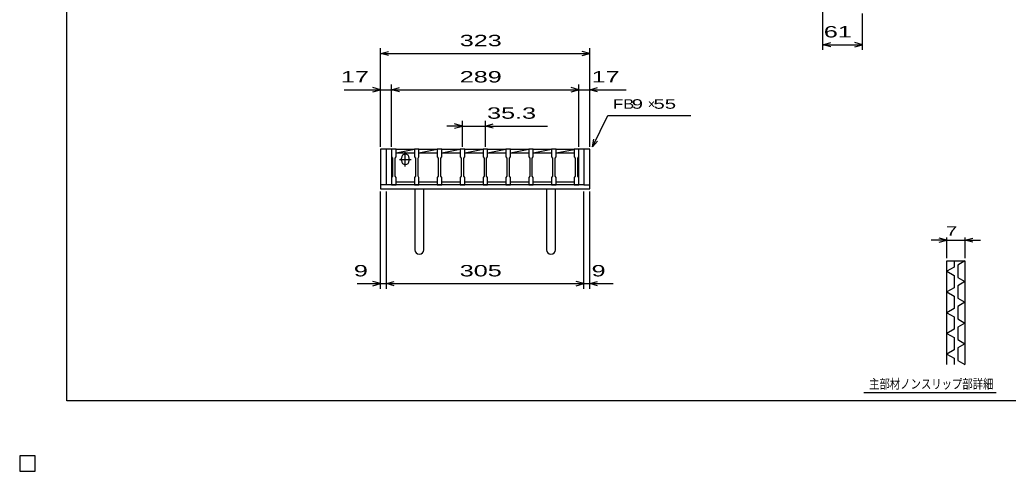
# Model space of a CAD drawing. Units: millimetres, scale not verified. Extents: x -1456 to 1385, y -1026 to 843.
# Drawn here: x -1456 to 70, y -1026 to -329 of the extents above; entities that cross this region are included whole.
import ezdxf
from ezdxf.enums import TextEntityAlignment as Align

# ---------------------------------------------------------------- set-up
doc = ezdxf.new("R2010")
doc.units = ezdxf.units.MM
doc.header["$LTSCALE"] = 8
for name, color, linetype, lineweight in [('0_2', 150, 'Continuous', 25), ('16', 3, 'Continuous', 25), ('19', 6, 'Continuous', 25), ('22', 4, 'Continuous', 25), ('24', 2, 'Continuous', 25), ('32', 4, 'Continuous', 25)]:
    doc.layers.add(name, color=color, linetype=linetype, lineweight=lineweight)
doc.styles.add('ベクトル', font='')
doc.styles.get('ベクトル').set_extended_font_data('ベクトル')

msp = doc.modelspace()

# ---------------------------------------------------------------- linework, layer by layer
at = {"layer": '0_2'}
for p, q in [((-1383.2, -917.2), (-1383.2, 842.8)), ((1384.8, -917.2), (-1383.2, -917.2)), ((-1432, -1002), (-1456, -1002)), ((-1456, -1002), (-1456, -1026)), ((-1432, -1002), (-1456, -1002)), ((-1456, -1002), (-1456, -1026)), ((-1432, -1002), (-1456, -1002)), ((-1456, -1002), (-1456, -1026)), ((-1432, -1002), (-1456, -1002)), ((-1456, -1002), (-1456, -1026)), ((-1432, -1002), (-1456, -1002)), ((-1456, -1002), (-1456, -1026)), ((-1432, -1026), (-1432, -1002)), ((-1432, -1026), (-1432, -1002)), ((-1432, -1026), (-1432, -1002)), ((-1432, -1026), (-1432, -1002)), ((-1432, -1026), (-1432, -1002)), ((-1456, -1026), (-1432, -1026)), ((-1456, -1026), (-1432, -1026)), ((-1456, -1026), (-1432, -1026)), ((-1456, -1026), (-1432, -1026)), ((-1456, -1026), (-1432, -1026))]:
    msp.add_line(p, q, dxfattribs=at)
at = {"layer": '16'}
for p, q in [((-882, -529), (-882, -528.3)), ((-882, -528.3), (-875, -528.3)), ((-882, -529), (-882, -540.5)), ((-875, -529), (-882, -529)), ((-882, -529), (-882, -579)), ((-875, -528.3), (-875, -529)), ((-875, -540.5), (-875, -529)), ((-875, -529), (-846.7, -529)), ((-875, -534.5), (-846.7, -529)), ((-860.85, -555.5), (-860.85, -533.5)), ((-846.7, -529), (-846.7, -528.3)), ((-846.7, -528.3), (-839.7, -528.3)), ((-846.7, -529), (-846.7, -540.5)), ((-839.7, -529), (-846.7, -529)), ((-839.7, -528.3), (-839.7, -529)), ((-839.7, -540.5), (-839.7, -529)), ((-839.7, -529), (-811.4, -529)), ((-839.7, -534.5), (-811.4, -529)), ((-811.4, -529), (-811.4, -528.3)), ((-811.4, -528.3), (-804.4, -528.3)), ((-811.4, -529), (-811.4, -540.5)), ((-804.4, -529), (-811.4, -529)), ((-804.4, -528.3), (-804.4, -529)), ((-804.4, -540.5), (-804.4, -529)), ((-804.4, -529), (-776.1, -529)), ((-804.4, -534.5), (-776.1, -529)), ((-776.1, -529), (-776.1, -528.3)), ((-776.1, -528.3), (-769.1, -528.3)), ((-776.1, -529), (-776.1, -540.5)), ((-769.1, -529), (-776.1, -529)), ((-769.1, -528.3), (-769.1, -529)), ((-769.1, -540.5), (-769.1, -529)), ((-769.1, -529), (-740.8, -529)), ((-769.1, -534.5), (-740.8, -529)), ((-740.8, -529), (-740.8, -528.3)), ((-740.8, -528.3), (-733.8, -528.3)), ((-740.8, -529), (-740.8, -540.5)), ((-733.8, -529), (-740.8, -529)), ((-733.8, -528.3), (-733.8, -529)), ((-733.8, -540.5), (-733.8, -529)), ((-733.8, -529), (-705.5, -529)), ((-733.8, -534.5), (-705.5, -529)), ((-705.5, -529), (-705.5, -528.3)), ((-705.5, -528.3), (-698.5, -528.3)), ((-705.5, -529), (-705.5, -540.5)), ((-698.5, -529), (-705.5, -529)), ((-698.5, -528.3), (-698.5, -529)), ((-698.5, -540.5), (-698.5, -529)), ((-698.5, -529), (-670.2, -529)), ((-698.5, -534.5), (-670.2, -529)), ((-670.2, -529), (-670.2, -528.3)), ((-670.2, -528.3), (-663.2, -528.3)), ((-670.2, -529), (-670.2, -540.5)), ((-663.2, -529), (-670.2, -529)), ((-663.2, -528.3), (-663.2, -529)), ((-663.2, -540.5), (-663.2, -529)), ((-663.2, -529), (-634.9, -529)), ((-663.2, -534.5), (-634.9, -529)), ((-634.9, -529), (-634.9, -528.3)), ((-634.9, -528.3), (-627.9, -528.3)), ((-634.9, -529), (-634.9, -540.5)), ((-627.9, -529), (-634.9, -529)), ((-627.9, -528.3), (-627.9, -529)), ((-627.9, -540.5), (-627.9, -529)), ((-627.9, -529), (-600, -529)), ((-627.9, -534.5), (-600, -529.078)), ((-600, -529), (-600, -528.3)), ((-600, -528.3), (-593, -528.3)), ((-600, -529), (-600, -540.5)), ((-593, -529), (-600, -529)), ((-593, -528.3), (-593, -529)), ((-593, -540.5), (-593, -529)), ((-593, -579), (-593, -529)), ((-882, -540.5), (-880.5, -542.5)), ((-880.5, -542.5), (-880.5, -570.5)), ((-876.5, -542.5), (-875, -540.5)), ((-876.5, -570.5), (-876.5, -542.5)), ((-875, -534.5), (-846.7, -534.5)), ((-869.85, -544.5), (-851.85, -544.5)), ((-866.85, -546.5), (-866.85, -542.5)), ((-854.85, -546.5), (-854.85, -542.5)), ((-846.7, -540.5), (-845.2, -542.5)), ((-845.2, -542.5), (-845.2, -570.5)), ((-841.2, -542.5), (-839.7, -540.5)), ((-841.2, -570.5), (-841.2, -542.5)), ((-839.7, -534.5), (-811.4, -534.5)), ((-811.4, -540.5), (-809.9, -542.5)), ((-809.9, -542.5), (-809.9, -570.5)), ((-805.9, -542.5), (-804.4, -540.5)), ((-805.9, -570.5), (-805.9, -542.5)), ((-804.4, -534.5), (-776.1, -534.5)), ((-776.1, -540.5), (-774.6, -542.5)), ((-774.6, -542.5), (-774.6, -570.5)), ((-770.6, -542.5), (-769.1, -540.5)), ((-770.6, -570.5), (-770.6, -542.5)), ((-769.1, -534.5), (-740.8, -534.5)), ((-740.8, -540.5), (-739.3, -542.5)), ((-739.3, -542.5), (-739.3, -570.5)), ((-735.3, -542.5), (-733.8, -540.5)), ((-735.3, -570.5), (-735.3, -542.5)), ((-733.8, -534.5), (-705.5, -534.5)), ((-705.5, -540.5), (-704, -542.5)), ((-704, -542.5), (-704, -570.5)), ((-700, -542.5), (-698.5, -540.5)), ((-700, -570.5), (-700, -542.5)), ((-698.5, -534.5), (-670.2, -534.5)), ((-670.2, -540.5), (-668.7, -542.5)), ((-668.7, -542.5), (-668.7, -570.5)), ((-664.7, -542.5), (-663.2, -540.5)), ((-664.7, -570.5), (-664.7, -542.5)), ((-663.2, -534.5), (-634.9, -534.5)), ((-634.9, -540.5), (-633.4, -542.5)), ((-633.4, -542.5), (-633.4, -570.5)), ((-629.4, -542.5), (-627.9, -540.5)), ((-629.4, -570.5), (-629.4, -542.5)), ((-627.9, -534.5), (-600, -534.5)), ((-600, -540.5), (-598.5, -542.5)), ((-598.5, -542.5), (-598.5, -570.5)), ((-594.5, -542.5), (-593, -540.5)), ((-594.5, -570.5), (-594.5, -542.5)), ((-880.5, -570.5), (-882, -572.5)), ((-882, -572.5), (-882, -584)), ((-875, -572.5), (-876.5, -570.5)), ((-875, -584), (-875, -572.5)), ((-875, -579), (-846.7, -579)), ((-845.2, -570.5), (-846.7, -572.5)), ((-846.7, -572.5), (-846.7, -584)), ((-839.7, -572.5), (-841.2, -570.5)), ((-839.7, -584), (-839.7, -572.5)), ((-839.7, -579), (-811.4, -579)), ((-809.9, -570.5), (-811.4, -572.5)), ((-811.4, -572.5), (-811.4, -584)), ((-804.4, -572.5), (-805.9, -570.5)), ((-804.4, -584), (-804.4, -572.5)), ((-804.4, -579), (-776.1, -579)), ((-774.6, -570.5), (-776.1, -572.5)), ((-776.1, -572.5), (-776.1, -584)), ((-769.1, -572.5), (-770.6, -570.5)), ((-769.1, -584), (-769.1, -572.5)), ((-769.1, -579), (-740.8, -579)), ((-739.3, -570.5), (-740.8, -572.5)), ((-740.8, -572.5), (-740.8, -584)), ((-733.8, -572.5), (-735.3, -570.5)), ((-733.8, -584), (-733.8, -572.5)), ((-733.8, -579), (-705.5, -579)), ((-704, -570.5), (-705.5, -572.5)), ((-705.5, -572.5), (-705.5, -584)), ((-698.5, -572.5), (-700, -570.5)), ((-698.5, -584), (-698.5, -572.5)), ((-698.5, -579), (-670.2, -579)), ((-668.7, -570.5), (-670.2, -572.5)), ((-670.2, -572.5), (-670.2, -584)), ((-663.2, -572.5), (-664.7, -570.5)), ((-663.2, -584), (-663.2, -572.5)), ((-663.2, -579), (-634.9, -579)), ((-633.4, -570.5), (-634.9, -572.5)), ((-634.9, -572.5), (-634.9, -584)), ((-627.9, -572.5), (-629.4, -570.5)), ((-627.9, -584), (-627.9, -572.5)), ((-627.9, -579), (-600, -579)), ((-598.5, -570.5), (-600, -572.5)), ((-600, -572.5), (-600, -584)), ((-593, -572.5), (-594.5, -570.5)), ((-593, -584), (-593, -572.5)), ((-882, -584), (-875, -584)), ((-846.7, -584), (-839.7, -584)), ((-811.4, -584), (-804.4, -584)), ((-776.1, -584), (-769.1, -584)), ((-740.8, -584), (-733.8, -584)), ((-705.5, -584), (-698.5, -584)), ((-670.2, -584), (-663.2, -584)), ((-634.9, -584), (-627.9, -584)), ((-600, -584), (-593, -584)), ((-1432, -1002), (-1456, -1002)), ((-1456, -1002), (-1456, -1026)), ((-1432, -1002), (-1456, -1002)), ((-1456, -1002), (-1456, -1026)), ((-1432, -1002), (-1456, -1002)), ((-1456, -1002), (-1456, -1026)), ((-1432, -1002), (-1456, -1002)), ((-1456, -1002), (-1456, -1026)), ((-1432, -1002), (-1456, -1002)), ((-1456, -1002), (-1456, -1026)), ((-1432, -1026), (-1432, -1002)), ((-1432, -1026), (-1432, -1002)), ((-1432, -1026), (-1432, -1002)), ((-1432, -1026), (-1432, -1002)), ((-1432, -1026), (-1432, -1002)), ((-1456, -1026), (-1432, -1026)), ((-1456, -1026), (-1432, -1026)), ((-1456, -1026), (-1432, -1026)), ((-1456, -1026), (-1432, -1026)), ((-1456, -1026), (-1432, -1026))]:
    msp.add_line(p, q, dxfattribs=at)
for centre, start, end in [((-860.85, -542.5), 0, 180), ((-860.85, -546.5), 180, 0)]:
    msp.add_arc(centre, 6, start, end, dxfattribs=at)
at = {"layer": '19'}
for p, q in [((-882, -529), (-899, -529)), ((-899, -529), (-899, -590)), ((-890, -584), (-890, -529)), ((-576, -529), (-593, -529)), ((-585, -529), (-585, -584)), ((-576, -590), (-576, -529)), ((-890, -584), (-899, -584)), ((-899, -590), (-576, -590)), ((-585, -584), (-890, -584)), ((-846, -590), (-846, -684)), ((-832, -684), (-832, -590)), ((-643, -590), (-643, -684)), ((-629, -684), (-629, -590)), ((-585, -584), (-576, -584))]:
    msp.add_line(p, q, dxfattribs=at)
for centre in [(-839, -684), (-636, -684)]:
    msp.add_arc(centre, 7, 180, 0, dxfattribs=at)
at = {"layer": '22'}
for p, q in [((-216, -375.5), (-216, -191.5)), ((-155, -375.5), (-155, -319.5)), ((-216, -367.5), (-204, -364.3)), ((-155, -367.5), (-167, -364.3)), ((-899, -525), (-899, -373)), ((-899, -381), (-887, -377.8)), ((-887, -384.2), (-899, -381)), ((-899, -381), (-576, -381)), ((-576, -381), (-588, -377.8)), ((-588, -384.2), (-576, -381)), ((-576, -525), (-576, -373)), ((-204, -370.7), (-216, -367.5)), ((-216, -367.5), (-155, -367.5)), ((-167, -370.7), (-155, -367.5)), ((-955, -437), (-899, -437)), ((-899, -437), (-911, -433.8)), ((-911, -440.2), (-899, -437)), ((-899, -525), (-899, -429)), ((-899, -437), (-882, -437)), ((-882, -525), (-882, -429)), ((-882, -437), (-870, -433.8)), ((-870, -440.2), (-882, -437)), ((-882, -437), (-593, -437)), ((-593, -437), (-605, -433.8)), ((-605, -440.2), (-593, -437)), ((-593, -525), (-593, -429)), ((-593, -437), (-576, -437)), ((-576, -525), (-576, -429)), ((-576, -437), (-564, -433.8)), ((-564, -440.2), (-576, -437)), ((-576, -437), (-520, -437)), ((-772.6, -525), (-772.6, -485)), ((-737.3, -485), (-737.3, -525)), ((-572, -525), (-548, -477)), ((-548, -477), (-420, -477)), ((-772.6, -493), (-796.6, -493)), ((-772.6, -493), (-784.6, -489.8)), ((-784.6, -496.2), (-772.6, -493)), ((-772.6, -493), (-737.3, -493)), ((-737.3, -493), (-725.3, -489.8)), ((-725.3, -496.2), (-737.3, -493)), ((-737.3, -493), (-641.3, -493)), ((-572, -525), (-569.6, -513.32)), ((-572, -525), (-564, -516.2)), ((-899, -744.4), (-899, -594)), ((-890, -744.4), (-890, -594)), ((-585, -744.4), (-585, -594)), ((-576, -744.4), (-576, -594)), ((-935, -736.4), (-899, -736.4)), ((-899, -736.4), (-911, -733.2)), ((-911, -739.6), (-899, -736.4)), ((-899, -736.4), (-890, -736.4)), ((-890, -736.4), (-878, -733.2)), ((-878, -739.6), (-890, -736.4)), ((-890, -736.4), (-585, -736.4)), ((-585, -736.4), (-597, -733.2)), ((-597, -739.6), (-585, -736.4)), ((-585, -736.4), (-576, -736.4)), ((-576, -736.4), (-564, -733.2)), ((-564, -739.6), (-576, -736.4)), ((-576, -736.4), (-540, -736.4))]:
    msp.add_line(p, q, dxfattribs=at)
at = {"layer": '22', "color": 2}
for p, q in [((-1432, -1002), (-1456, -1002)), ((-1456, -1002), (-1456, -1026)), ((-1432, -1002), (-1456, -1002)), ((-1456, -1002), (-1456, -1026)), ((-1432, -1002), (-1456, -1002)), ((-1456, -1002), (-1456, -1026)), ((-1432, -1026), (-1432, -1002)), ((-1432, -1026), (-1432, -1002)), ((-1432, -1026), (-1432, -1002)), ((-1456, -1026), (-1432, -1026)), ((-1456, -1026), (-1432, -1026)), ((-1456, -1026), (-1432, -1026))]:
    msp.add_line(p, q, dxfattribs=at)
at = {"layer": '24', "color": 4}
for p, q in [((-1432, -1002), (-1456, -1002)), ((-1456, -1002), (-1456, -1026)), ((-1432, -1002), (-1456, -1002)), ((-1456, -1002), (-1456, -1026)), ((-1432, -1002), (-1456, -1002)), ((-1456, -1002), (-1456, -1026)), ((-1432, -1026), (-1432, -1002)), ((-1432, -1026), (-1432, -1002)), ((-1432, -1026), (-1432, -1002)), ((-1456, -1026), (-1432, -1026)), ((-1456, -1026), (-1432, -1026)), ((-1456, -1026), (-1432, -1026))]:
    msp.add_line(p, q, dxfattribs=at)
at = {"layer": '32'}
for p, q in [((-24.8, -669.2), (-48.8, -669.2)), ((-24.8, -669.2), (-36.8, -666)), ((-36.8, -672.4), (-24.8, -669.2)), ((-24.8, -697.2), (-24.8, -665.2)), ((-24.8, -669.2), (3.2, -669.2)), ((3.2, -665.2), (3.2, -697.2)), ((3.2, -669.2), (15.2, -666)), ((15.2, -672.4), (3.2, -669.2)), ((3.2, -669.2), (27.2, -669.2)), ((-24.8, -701.2), (3.2, -701.2)), ((-24.8, -861.2), (-24.8, -701.2)), ((-13.6, -701.2), (-13.6, -710.8)), ((3.2, -701.2), (-8, -707.6)), ((3.2, -701.2), (3.2, -861.2)), ((-13.6, -710.8), (-24.8, -717.2)), ((-24.8, -717.2), (-13.6, -723.6)), ((-8, -707.6), (-8, -726.8)), ((-13.6, -723.6), (-13.6, -742.8)), ((-8, -726.8), (3.2, -733.2)), ((-13.6, -742.8), (-24.8, -749.2)), ((3.2, -733.2), (-8, -739.6)), ((-8, -739.6), (-8, -758.8)), ((-24.8, -749.2), (-13.6, -755.6)), ((-13.6, -755.6), (-13.6, -774.8)), ((-8, -758.8), (3.2, -765.2)), ((-13.6, -774.8), (-24.8, -781.2)), ((3.2, -765.2), (-8, -771.6)), ((-8, -771.6), (-8, -790.8)), ((-24.8, -781.2), (-13.6, -787.6)), ((-13.6, -787.6), (-13.6, -806.8)), ((-8, -790.8), (3.2, -797.2)), ((-13.6, -806.8), (-24.8, -813.2)), ((3.2, -797.2), (-8, -803.6)), ((-8, -803.6), (-8, -822.8)), ((-24.8, -813.2), (-13.6, -819.6)), ((-13.6, -819.6), (-13.6, -838.8)), ((-8, -822.8), (3.2, -829.2)), ((-13.6, -838.8), (-24.8, -845.2)), ((3.2, -829.2), (-8, -835.6)), ((-8, -835.6), (-8, -854.8)), ((-24.8, -845.2), (-13.6, -851.6)), ((-13.6, -851.6), (-13.6, -861.2)), ((-8, -854.8), (3.2, -861.2)), ((51.2, -905.2), (-152.8, -905.2)), ((-1432, -1002), (-1456, -1002)), ((-1456, -1002), (-1456, -1026)), ((-1432, -1002), (-1456, -1002)), ((-1456, -1002), (-1456, -1026)), ((-1432, -1002), (-1456, -1002)), ((-1456, -1002), (-1456, -1026)), ((-1432, -1002), (-1456, -1002)), ((-1456, -1002), (-1456, -1026)), ((-1432, -1002), (-1456, -1002)), ((-1456, -1002), (-1456, -1026)), ((-1432, -1026), (-1432, -1002)), ((-1432, -1026), (-1432, -1002)), ((-1432, -1026), (-1432, -1002)), ((-1432, -1026), (-1432, -1002)), ((-1432, -1026), (-1432, -1002)), ((-1456, -1026), (-1432, -1026)), ((-1456, -1026), (-1432, -1026)), ((-1456, -1026), (-1432, -1026)), ((-1456, -1026), (-1432, -1026)), ((-1456, -1026), (-1432, -1026))]:
    msp.add_line(p, q, dxfattribs=at)

# ---------------------------------------------------------------- texts
at = {"layer": '22', "color": 2, "style": 'ベクトル'}
for s, height, width, p in [(' 61 ', 17.6, 1.65, (-225.5, -347.5)), (' 323 ', 17.6, 1.65, (-787.5, -361)), (' 17 ', 17.6, 1.65, (-971, -417)), (' 289 ', 17.6, 1.65, (-787.5, -417)), (' 17 ', 17.6, 1.65, (-584, -417)), ('FB', 14.66, 1.3, (-540, -459)), (' 9 ', 14.66, 1.6, (-520, -459)), (' 55 ', 14.66, 1.6, (-486.4, -459)), (' 35.3 ', 17.6, 1.65, (-745.3, -473)), (' 9 ', 17.6, 1.65, (-951, -716.4)), (' 305 ', 17.6, 1.65, (-787.5, -716.4)), (' 9 ', 17.6, 1.65, (-584, -716.4))]:
    msp.add_text(s, height=height, dxfattribs=dict(at, width=width)).set_placement(p, align=Align.MIDDLE_LEFT)
msp.add_text('×', height=14.66, dxfattribs=at).set_placement((-486.4, -459), align=Align.MIDDLE_LEFT)
at = {"layer": '32', "color": 2, "style": 'ベクトル'}
for s, width, p in [(' 7 ', 1.6, (-34.8, -655.2)), ('主部材ノンスリップ部詳細', 0.8, (-144.8, -891.2))]:
    msp.add_text(s, height=14.66, dxfattribs=dict(at, width=width)).set_placement(p, align=Align.MIDDLE_LEFT)

doc.saveas('drawing.dxf')
